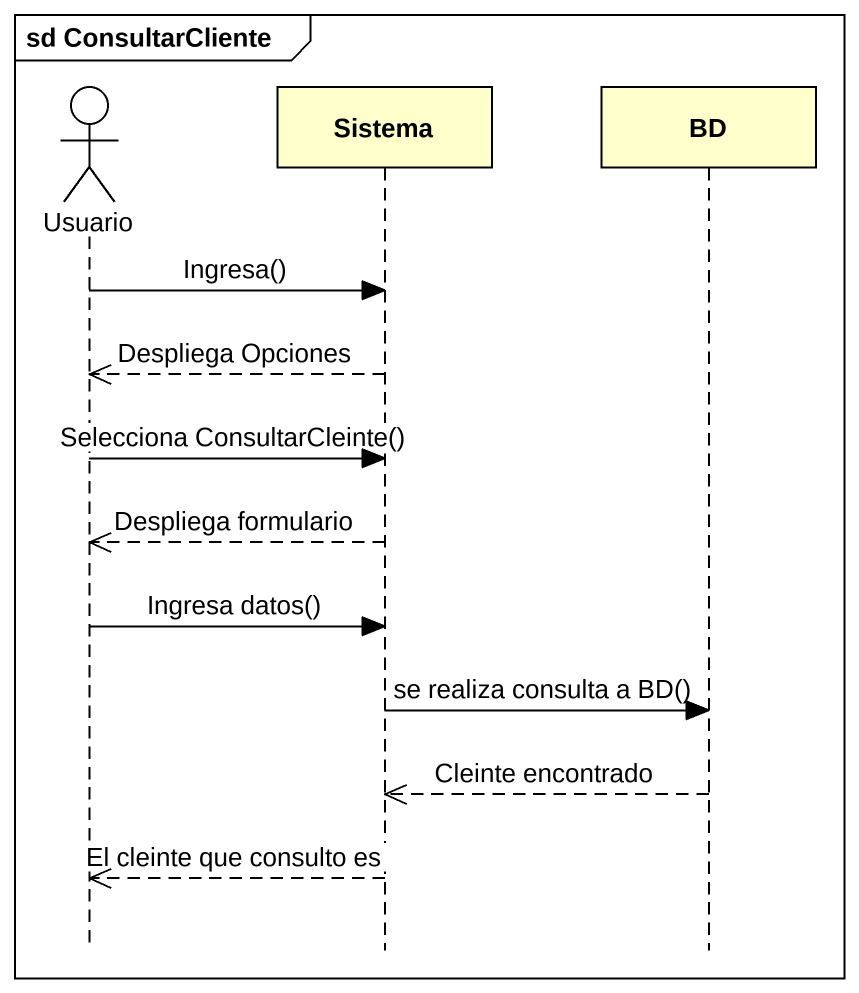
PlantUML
@startuml
mainframe sd ConsultarCliente
hide footbox
actor Usuario
participant Sistema
participant BD

Usuario -> Sistema : Ingresa()
Sistema -->> Usuario : Despliega Opciones
Usuario -> Sistema : Selecciona ConsultarCleinte()
Sistema -->> Usuario : Despliega formulario
Usuario -> Sistema : Ingresa datos()
Sistema -> BD : se realiza consulta a BD()
BD -->> Sistema : Cleinte encontrado
Sistema -->> Usuario : El cleinte que consulto es
@enduml
